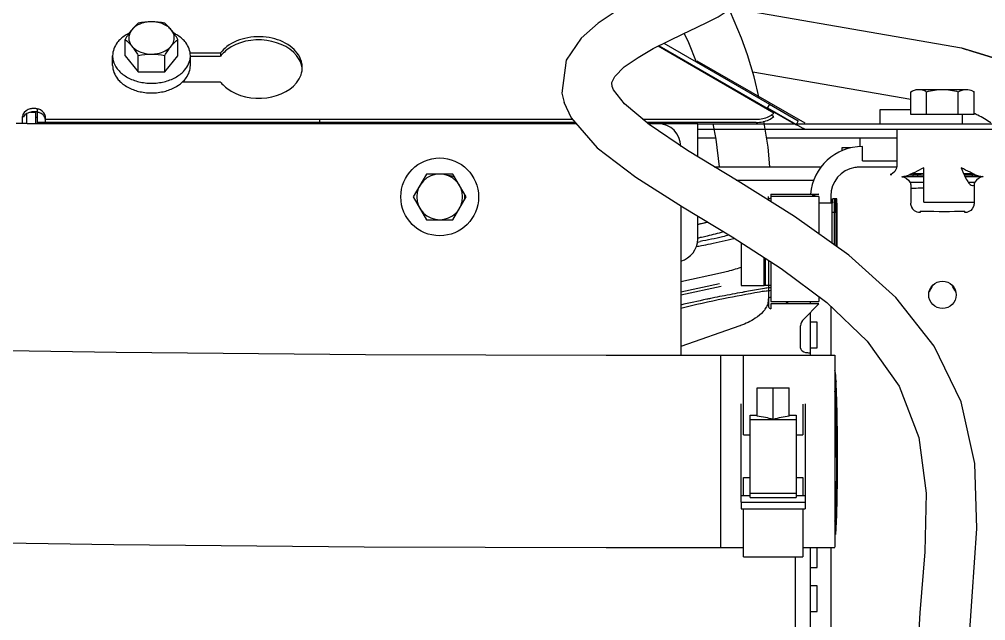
# Model space of a CAD drawing. Header units: millimetres. Extents: x 17886 to 18265, y -8727 to -7321.
# Drawn here: x 18010.728 to 18012.84, y -7647.592 to -7646.278 of the extents above; entities that cross this region are included whole.
import ezdxf

# ---------------------------------------------------------------- set-up
doc = ezdxf.new("R2010")
doc.units = ezdxf.units.MM
doc.linetypes.add('CENTER', pattern=[2, 1.25, -0.25, 0.25, -0.25])
doc.linetypes.add('HIDDEN', pattern=[9.525, 6.35, -3.175])
for name, color, linetype in [('1429459_RE01_DXF_HIDDEN_LINE', 7, 'Continuous'), ('1429459_RE01DXF_CONTINUOUS_LINE', 7, 'Continuous'), ('2654754_DXF_CONTINUOUS_LINE', 7, 'Continuous'), ('2706792_BM04DXF_CONTINUOUS_LINE', 7, 'Continuous'), ('3884027_DKREDXF_CONTINUOUS_LINE', 7, 'Continuous'), ('5P4115_DXF_CONTINUOUS_LINE', 7, 'Continuous'), ('DEFAULT_1', 7, 'CENTER')]:
    doc.layers.add(name, color=color, linetype=linetype)

msp = doc.modelspace()

# ---------------------------------------------------------------- linework, layer by layer
at = {"layer": '1429459_RE01_DXF_HIDDEN_LINE', "color": 8, "linetype": 'HIDDEN'}
msp.add_open_spline([(18012.81747, -7646.61818), (18012.81743, -7646.61826), (18012.81735, -7646.61842), (18012.81725, -7646.61862), (18012.81716, -7646.61878), (18012.81708, -7646.61896), (18012.81697, -7646.61919), (18012.81684, -7646.61946), (18012.81671, -7646.61974), (18012.81659, -7646.62002), (18012.81647, -7646.62029), (18012.81636, -7646.62058), (18012.81624, -7646.62086), (18012.81613, -7646.62115), (18012.81603, -7646.62144), (18012.81594, -7646.62167), (18012.81587, -7646.62187), (18012.8158, -7646.62209), (18012.81571, -7646.62235), (18012.81564, -7646.62257), (18012.81561, -7646.62268)], degree=3, knots=[0, 0, 0, 0, 0.0625, 0.125, 0.15625, 0.1875, 0.25, 0.3125, 0.375, 0.4375, 0.5, 0.5625, 0.625, 0.6875, 0.75, 0.8125, 0.84375, 0.875, 0.9375, 1, 1, 1, 1], dxfattribs=at)
at = {"layer": '1429459_RE01DXF_CONTINUOUS_LINE', "color": 7, "linetype": 'Continuous'}
for centre, radius, start, end in [((18012.8417, -7646.63019), 0.03255, 158.07662, 162.53226), ((18012.84244, -7646.63041), 0.03332, 162.53939, 166.42478)]:
    msp.add_arc(centre, radius, start, end, dxfattribs=at)
at = {"layer": '2654754_DXF_CONTINUOUS_LINE', "color": 3, "linetype": 'Continuous'}
for p, q in [((18012.60918, -7646.47568), (18012.60918, -7646.50618)), ((18012.6764, -7646.47568), (18012.60918, -7646.47568)), ((18012.78918, -7646.50618), (18012.78918, -7646.48618))]:
    msp.add_line(p, q, dxfattribs=at)
at = {"layer": '2706792_BM04DXF_CONTINUOUS_LINE', "color": 7, "linetype": 'Continuous'}
msp.add_line((18012.6764, -7646.45321), (18012.33107, -7646.39326), dxfattribs=at)
for centre, radius, start, end in [((18012.72145, -7646.69326), 0.22925, 63.69683, 65.82137), ((18012.71381, -7646.70802), 0.24586, 56.02241, 63.62608)]:
    msp.add_arc(centre, radius, start, end, dxfattribs=at)
at = {"layer": '3884027_DKREDXF_CONTINUOUS_LINE', "color": 6, "linetype": 'Continuous'}
for p, q in [((18010.95894, -7646.35767), (18010.95894, -7646.32194)), ((18011.07441, -7646.35767), (18011.07441, -7646.32194)), ((18012.18117, -7646.30906), (18012.19088, -7646.3286)), ((18012.12633, -7646.33579), (18012.36273, -7646.47227)), ((18012.13698, -7646.33039), (18012.36773, -7646.46361)), ((18012.19088, -7646.3286), (18012.20709, -7646.37087)), ((18010.93168, -7646.37888), (18010.93168, -7646.35767)), ((18010.95894, -7646.35767), (18010.98781, -7646.39302)), ((18010.98781, -7646.39302), (18010.98781, -7646.35729)), ((18011.04555, -7646.39302), (18011.04555, -7646.35729)), ((18011.04555, -7646.39302), (18011.07441, -7646.35767)), ((18011.10168, -7646.37888), (18011.10168, -7646.35767)), ((18010.98781, -7646.39302), (18011.04555, -7646.39302)), ((18012.02681, -7646.43246), (18012.02366, -7646.42488)), ((18011.91355, -7646.43965), (18011.91946, -7646.46262)), ((18012.6764, -7646.48618), (18012.6764, -7646.43654)), ((18012.68719, -7646.43118), (18012.79765, -7646.43118)), ((18012.71104, -7646.48618), (18012.71104, -7646.43654)), ((18012.78033, -7646.48618), (18012.78033, -7646.43654)), ((18012.81497, -7646.48618), (18012.81497, -7646.43654)), ((18010.74468, -7646.50609), (18011.94503, -7646.50609)), ((18010.76367, -7646.50609), (18010.76367, -7646.50453)), ((18012.10174, -7646.50609), (18012.12368, -7646.50609)), ((18012.21068, -7646.50618), (18012.12368, -7646.50618)), ((18012.36459, -7646.55729), (18012.35524, -7646.50078)), ((18012.21068, -7646.5781), (18012.21068, -7646.53018)), ((18012.64568, -7646.51818), (18012.64568, -7646.59859)), ((18012.36868, -7646.60018), (18012.36459, -7646.55729)), ((18012.52568, -7646.55909), (18012.52568, -7646.5655)), ((18011.61782, -7646.61619), (18011.58895, -7646.66619)), ((18011.64668, -7646.61619), (18011.61782, -7646.61619)), ((18012.2469, -7646.60018), (18012.48078, -7646.60018)), ((18012.68032, -7646.61508), (18012.68869, -7646.61491)), ((18012.80538, -7646.61496), (18012.81105, -7646.61509)), ((18012.70485, -7646.62268), (18012.65951, -7646.62268)), ((18012.83186, -7646.62268), (18012.79529, -7646.62268)), ((18012.67668, -7646.64244), (18012.67668, -7646.68019)), ((18012.81468, -7646.64244), (18012.81468, -7646.68019)), ((18011.58895, -7646.66619), (18011.61782, -7646.71619)), ((18012.50887, -7646.67814), (18012.5073, -7646.67814)), ((18012.51568, -7646.67814), (18012.51218, -7646.67814)), ((18012.51394, -7646.77435), (18012.51394, -7646.67832)), ((18012.81468, -7646.68019), (18012.81396, -7646.68575)), ((18012.17368, -7646.68545), (18012.17368, -7647.0127)), ((18012.81396, -7646.68575), (18012.81072, -7646.69251)), ((18011.61782, -7646.71619), (18011.64668, -7646.71619)), ((18012.21068, -7646.75818), (18012.21068, -7646.70801)), ((18012.54088, -7646.79357), (18012.42229, -7646.70896)), ((18012.30568, -7646.76639), (18012.30568, -7646.86018)), ((18012.35836, -7646.80032), (18012.35836, -7646.86018)), ((18012.64389, -7646.8864), (18012.54088, -7646.79357)), ((18012.39297, -7646.8226), (18012.49287, -7646.89723)), ((18012.17368, -7646.85092), (18012.26067, -7646.83203)), ((18012.17368, -7646.88019), (18012.26173, -7646.86107)), ((18012.30568, -7646.86018), (18012.35568, -7646.86018)), ((18012.72777, -7646.99236), (18012.64389, -7646.8864)), ((18012.40741, -7646.90018), (18012.4075, -7646.89518)), ((18012.30294, -7646.94776), (18012.17368, -7646.99302)), ((18012.45668, -7646.94018), (18012.45668, -7646.99618)), ((18012.26068, -7647.0127), (18012.01068, -7647.0127)), ((18012.26068, -7647.01208), (18012.51068, -7647.01208)), ((18012.34068, -7647.14547), (18012.34068, -7647.08318)), ((18012.34068, -7647.08318), (18012.41068, -7647.08318)), ((18012.37568, -7647.15276), (18012.37568, -7647.08318)), ((18012.41068, -7647.14547), (18012.41068, -7647.08318)), ((18012.51304, -7647.0687), (18012.51068, -7647.08096)), ((18012.32568, -7647.32318), (18012.32568, -7647.14318)), ((18012.42568, -7647.14318), (18012.42568, -7647.32318)), ((18012.32568, -7647.15276), (18012.42568, -7647.15276)), ((18012.32568, -7647.31359), (18012.42568, -7647.31359)), ((18012.30568, -7647.33331), (18012.30568, -7647.34818)), ((18012.44568, -7647.33331), (18012.44568, -7647.34818)), ((18012.30568, -7647.34818), (18012.44568, -7647.34818)), ((18012.51137, -7647.37214), (18012.51484, -7647.35411)), ((18012.5139, -7647.37738), (18012.51213, -7647.36818)), ((18012.01068, -7647.43265), (18012.31068, -7647.43265)), ((18012.44068, -7647.43265), (18012.51068, -7647.43265)), ((18012.45668, -7647.43208), (18012.45668, -7647.47618)), ((18012.31068, -7647.45318), (18012.44068, -7647.45318)), ((18012.45668, -7647.51618), (18012.45668, -7647.57218))]:
    msp.add_line(p, q, dxfattribs=at)
at = {"layer": '3884027_DKREDXF_CONTINUOUS_LINE', "color": 7, "linetype": 'Continuous'}
for p, q in [((18012.37704, -7646.48356), (18012.12414, -7646.33689)), ((18011.10168, -7646.35154), (18011.16768, -7646.35154)), ((18011.10168, -7646.35861), (18011.16768, -7646.35861)), ((18011.16768, -7646.35154), (18011.16768, -7646.35861)), ((18012.20913, -7646.36857), (18012.44468, -7646.50457)), ((18011.16768, -7646.41518), (18011.08433, -7646.41518)), ((18012.36773, -7646.46361), (18012.36273, -7646.47227)), ((18012.36773, -7646.46361), (18012.43059, -7646.4999)), ((18010.73468, -7646.50478), (18010.73468, -7646.49064)), ((18010.74367, -7646.48448), (18010.74367, -7646.50609)), ((18010.75222, -7646.48111), (18010.76367, -7646.48111)), ((18010.76367, -7646.50453), (18010.76367, -7646.48111)), ((18010.76668, -7646.47391), (18010.76668, -7646.50609)), ((18010.78468, -7646.4965), (18010.78468, -7646.49064)), ((18012.36273, -7646.47227), (18012.42559, -7646.50856)), ((18012.36323, -7646.4714), (18012.43868, -7646.51496)), ((18012.37704, -7646.49063), (18012.37125, -7646.48728)), ((18012.81497, -7646.48618), (18012.6764, -7646.48618)), ((18010.74468, -7646.50609), (18010.72068, -7646.50609)), ((18010.76668, -7646.50266), (18011.38468, -7646.50266)), ((18010.78468, -7646.4965), (18011.9367, -7646.4965)), ((18010.78468, -7646.50357), (18010.78468, -7646.49771)), ((18011.94284, -7646.50357), (18010.78468, -7646.50357)), ((18011.38468, -7646.50618), (18011.38468, -7646.4965)), ((18012.09032, -7646.4965), (18012.33838, -7646.4965)), ((18012.33838, -7646.50357), (18012.09873, -7646.50357)), ((18012.21068, -7646.53018), (18012.21068, -7646.50618)), ((18012.21068, -7646.50618), (18013.05368, -7646.50618)), ((18012.43059, -7646.4999), (18012.42559, -7646.50856)), ((18012.21068, -7646.51818), (18013.05368, -7646.51818)), ((18012.24978, -7646.53818), (18012.21068, -7646.53818)), ((18012.64568, -7646.53818), (18012.36143, -7646.53818)), ((18012.56568, -7646.55635), (18012.56568, -7646.53818)), ((18012.54526, -7646.55909), (18012.52568, -7646.55909)), ((18012.57068, -7646.58718), (18012.57068, -7646.55618)), ((18012.57068, -7646.58718), (18012.64568, -7646.58718)), ((18011.67555, -7646.61619), (18011.64668, -7646.61619)), ((18011.70442, -7646.66619), (18011.67555, -7646.61619)), ((18012.64568, -7646.60118), (18012.56465, -7646.60118)), ((18012.6739, -7646.61818), (18012.70485, -7646.61818)), ((18012.70485, -7646.67746), (18012.70485, -7646.60241)), ((18012.79309, -7646.61818), (18012.81747, -7646.61818)), ((18012.67488, -7646.6342), (18012.70485, -7646.6342)), ((18012.80217, -7646.6342), (18012.81649, -7646.6342)), ((18012.37068, -7646.66018), (18012.37068, -7646.67672)), ((18012.37068, -7646.66018), (18012.47568, -7646.66018)), ((18012.47568, -7646.66018), (18012.46083, -7646.66368)), ((18011.67555, -7646.71619), (18011.70442, -7646.66619)), ((18011.70168, -7646.67092), (18011.70168, -7646.66145)), ((18012.36568, -7646.6736), (18012.36568, -7646.66518)), ((18012.47568, -7646.66518), (18012.37068, -7646.66518)), ((18012.47568, -7646.66518), (18012.47568, -7646.74705)), ((18012.50498, -7646.68018), (18012.47568, -7646.68018)), ((18012.50168, -7646.66414), (18012.50168, -7646.68018)), ((18012.50498, -7646.76796), (18012.50498, -7646.68018)), ((18012.50511, -7646.67018), (18012.5073, -7646.66997)), ((18012.50568, -7646.67959), (18012.50568, -7646.67012)), ((18012.5073, -7646.66976), (18012.50772, -7646.67018)), ((18012.50792, -7646.67018), (18012.50772, -7646.67018)), ((18012.5084, -7646.67018), (18012.50792, -7646.67018)), ((18012.51473, -7646.67018), (18012.5084, -7646.67018)), ((18012.50887, -7646.67018), (18012.50887, -7646.77073)), ((18012.51218, -7646.70018), (18012.51218, -7646.67018)), ((18012.51498, -7646.68018), (18012.51488, -7646.67733)), ((18012.51498, -7646.68018), (18012.51498, -7646.77509)), ((18012.78652, -7646.67746), (18012.81468, -7646.67746)), ((18012.51218, -7646.70018), (18012.50498, -7646.70018)), ((18012.51061, -7646.77197), (18012.51061, -7646.70018)), ((18012.69668, -7646.69745), (18012.69668, -7646.70065)), ((18012.79468, -7646.70065), (18012.79468, -7646.69745)), ((18011.64668, -7646.71619), (18011.67555, -7646.71619)), ((18012.28967, -7646.7569), (18012.2906, -7646.75666)), ((18012.35568, -7646.86018), (18012.35568, -7646.79859)), ((18012.36568, -7646.80503), (18012.36568, -7646.90632)), ((18012.37068, -7646.80825), (18012.37068, -7646.89518)), ((18012.17368, -7646.87367), (18012.25852, -7646.85525)), ((18012.32205, -7646.87242), (18012.31802, -7646.87314)), ((18012.37068, -7646.86018), (18012.35568, -7646.86018)), ((18012.35928, -7646.86607), (18012.35666, -7646.8665)), ((18012.35773, -7646.87224), (18012.36033, -7646.8718)), ((18012.36167, -7646.86567), (18012.35928, -7646.86607)), ((18012.36033, -7646.8718), (18012.36263, -7646.8714)), ((18012.36461, -7646.86519), (18012.36167, -7646.86567)), ((18012.36263, -7646.8714), (18012.36647, -7646.87075)), ((18012.36647, -7646.86489), (18012.36461, -7646.86519)), ((18012.36802, -7646.86464), (18012.36647, -7646.86489)), ((18012.36647, -7646.87075), (18012.36823, -7646.87045)), ((18012.36823, -7646.87045), (18012.37067, -7646.87004)), ((18012.24247, -7646.88752), (18012.23864, -7646.8883)), ((18012.31802, -7646.87314), (18012.31471, -7646.87372)), ((18012.47568, -7646.88439), (18012.47568, -7646.89518)), ((18012.37068, -7646.89518), (18012.47568, -7646.89518)), ((18012.37068, -7646.90018), (18012.37068, -7646.91065)), ((18012.47568, -7646.90018), (18012.37068, -7646.90018)), ((18012.40568, -7646.90018), (18012.40568, -7646.89518)), ((18012.44238, -7646.93348), (18012.47568, -7646.90018)), ((18012.45668, -7646.89518), (18012.45668, -7646.90018)), ((18012.50168, -7646.90567), (18012.50168, -7647.01208)), ((18012.45668, -7646.91918), (18012.45668, -7646.94018)), ((18012.43568, -7646.99701), (18012.43568, -7646.94791)), ((18012.47168, -7646.94018), (18012.45668, -7646.94018)), ((18012.47168, -7646.99618), (18012.47168, -7646.94018)), ((18012.45668, -7646.99618), (18012.45668, -7647.01208)), ((18012.45668, -7646.99618), (18012.47168, -7646.99618)), ((18012.26068, -7647.01208), (18012.26068, -7647.43208)), ((18012.31068, -7647.18654), (18012.31068, -7647.01318)), ((18012.51068, -7647.01208), (18012.51068, -7647.43208)), ((18012.30568, -7647.33331), (18012.30568, -7647.11818)), ((18012.44068, -7647.11911), (18012.44068, -7647.18654)), ((18012.44568, -7647.11818), (18012.44568, -7647.33331)), ((18012.32568, -7647.14318), (18012.34068, -7647.14318)), ((18012.41068, -7647.14318), (18012.42568, -7647.14318)), ((18012.31068, -7647.18654), (18012.32568, -7647.18654)), ((18012.42568, -7647.18654), (18012.44068, -7647.18654)), ((18012.51481, -7647.23121), (18012.51481, -7647.2281)), ((18012.51481, -7647.23319), (18012.51481, -7647.23121)), ((18012.51426, -7647.23608), (18012.51481, -7647.23318)), ((18012.51481, -7647.23576), (18012.51481, -7647.23319)), ((18012.31068, -7647.31902), (18012.31068, -7647.27981)), ((18012.31068, -7647.27981), (18012.32568, -7647.27981)), ((18012.42568, -7647.27981), (18012.44068, -7647.27981)), ((18012.44068, -7647.27981), (18012.44068, -7647.31902)), ((18012.30568, -7647.31902), (18012.32568, -7647.31902)), ((18012.30568, -7647.33331), (18012.44568, -7647.33331)), ((18012.32568, -7647.32318), (18012.42568, -7647.32318)), ((18012.42568, -7647.31902), (18012.44568, -7647.31902)), ((18012.31068, -7647.45318), (18012.31068, -7647.34724)), ((18012.44068, -7647.34818), (18012.44068, -7647.45318)), ((18012.51434, -7647.36669), (18012.51439, -7647.36814)), ((18012.47168, -7647.47618), (18012.47168, -7647.43208)), ((18012.50168, -7647.43208), (18012.50168, -7647.87566)), ((18012.42368, -7647.45318), (18012.42368, -7647.78018)), ((18012.45668, -7647.47618), (18012.45668, -7647.51618)), ((18012.45668, -7647.47618), (18012.47168, -7647.47618)), ((18012.47168, -7647.51618), (18012.45668, -7647.51618)), ((18012.47168, -7647.57218), (18012.47168, -7647.51618)), ((18012.45668, -7647.57218), (18012.45668, -7647.61218)), ((18012.45668, -7647.57218), (18012.47168, -7647.57218))]:
    msp.add_line(p, q, dxfattribs=at)
at = {"layer": '3884027_DKREDXF_CONTINUOUS_LINE', "color": 6, "linetype": 'Continuous'}
for points in [[(18012.20066, -7646.17591), (18012.18471, -7646.18448), (18012.16226, -7646.19546), (18012.13441, -7646.20856), (18012.10234, -7646.22378), (18012.06727, -7646.24135), (18012.03053, -7646.26177), (18011.99292, -7646.28655), (18011.95564, -7646.31896)], [(18012.0239, -7646.42562), (18012.02288, -7646.41604), (18012.02966, -7646.4028), (18012.05025, -7646.38232), (18012.08018, -7646.36132), (18012.11361, -7646.34222), (18012.14724, -7646.3252), (18012.17921, -7646.30998), (18012.2083, -7646.2963), (18012.23371, -7646.28392), (18012.25514, -7646.27245), (18012.27314, -7646.26106), (18012.28911, -7646.2476), (18012.30399, -7646.2263), (18012.30946, -7646.19233)], [(18012.31983, -7646.35582), (18012.30675, -7646.31908), (18012.2824, -7646.26269), (18012.27894, -7646.25617)], [(18011.95564, -7646.31896), (18011.92278, -7646.36704), (18011.91355, -7646.43965)], [(18012.34529, -7646.45066), (18012.33432, -7646.40405), (18012.31979, -7646.35568)], [(18012.42229, -7646.70896), (18012.29911, -7646.63201), (18012.18856, -7646.56461), (18012.10422, -7646.50818), (18012.05061, -7646.46312), (18012.02681, -7646.43246)], [(18011.91829, -7646.45915), (18011.93411, -7646.4935), (18011.99119, -7646.55933), (18012.07534, -7646.6232), (18012.17751, -7646.68788), (18012.28603, -7646.75374), (18012.39297, -7646.8226)], [(18012.24371, -7646.50618), (18012.25007, -7646.53969), (18012.25779, -7646.60018)], [(18012.63142, -7646.61748), (18012.63141, -7646.61748), (18012.63247, -7646.61732), (18012.63483, -7646.61706)], [(18012.64568, -7646.59859), (18012.64508, -7646.60346), (18012.64134, -7646.61097), (18012.63626, -7646.61545), (18012.63237, -7646.61722), (18012.63142, -7646.61748)], [(18012.68869, -7646.61491), (18012.69908, -7646.61473), (18012.70485, -7646.61466)], [(18012.79154, -7646.61472), (18012.79429, -7646.61476), (18012.80538, -7646.61496)], [(18012.68065, -7646.69252), (18012.67735, -7646.6855), (18012.67668, -7646.68019)], [(18012.49287, -7646.89723), (18012.58104, -7646.98165), (18012.65074, -7647.07959), (18012.69414, -7647.19217)], [(18012.01068, -7647.0127), (18011.48412, -7647.01112), (18010.93936, -7647.00618), (18010.41449, -7646.99822)], [(18012.7995, -7647.69799), (18012.81054, -7647.53963), (18012.82052, -7647.39075), (18012.81614, -7647.24875), (18012.7866, -7647.11393), (18012.72777, -7646.99236)], [(18012.69414, -7647.19217), (18012.70987, -7647.31399), (18012.70697, -7647.44199)], [(18010.40688, -7647.41811), (18010.93428, -7647.4261), (18011.48158, -7647.43107), (18012.01068, -7647.43265)], [(18012.70697, -7647.44199), (18012.69638, -7647.57552), (18012.68793, -7647.71775), (18012.68892, -7647.85011)]]:
    msp.add_lwpolyline(points, dxfattribs=at)
at = {"layer": '3884027_DKREDXF_CONTINUOUS_LINE', "color": 7, "linetype": 'Continuous'}
for centre, radius in [((18011.64668, -7646.66619), 0.085), ((18012.74568, -7646.88018), 0.03)]:
    msp.add_circle(centre, radius, dxfattribs=at)
at = {"layer": '3884027_DKREDXF_CONTINUOUS_LINE', "color": 6, "linetype": 'Continuous'}
for centre, radius, start, end in [((18011.00613, -7646.38586), 0.08634, 116.60869, 122.99628), ((18011.02723, -7646.38586), 0.08634, 57.00372, 63.39125), ((18011.2204, -7646.39875), 0.06626, 138.55397, 142.71437), ((18011.29838, -7646.38338), 0.04797, 0.02313, 10.16747), ((18011.29868, -7646.38336), 0.04767, 355.73711, 359.99927), ((18011.29842, -7646.38334), 0.04792, 351.54619, 355.73576), ((18011.01214, -7646.31686), 0.10032, 245.28208, 252.83752), ((18011.01525, -7646.30691), 0.11075, 252.8187, 259.89205), ((18011.0165, -7646.30009), 0.11768, 259.87411, 266.66686), ((18011.01668, -7646.29767), 0.12011, 266.6496, 273.3504), ((18011.01686, -7646.30009), 0.11768, 273.33314, 280.12589), ((18011.01811, -7646.30691), 0.11075, 280.10795, 287.1813), ((18011.02122, -7646.31686), 0.10032, 287.16248, 294.71792), ((18011.2204, -7646.37504), 0.06626, 217.28563, 221.44603), ((18012.12368, -7646.55609), 0.05, 0, 90), ((18011.64668, -7646.66619), 0.05, 90, 270), ((18012.39163, -7637.62009), 9.00981, 269.384135, 270.461619), ((18012.7212, -7648.04719), 1.40003, 91.34793, 91.82254), ((18012.73407, -7648.59221), 1.94521, 90.8614, 91.34916), ((18011.98384, -7645.67048), 1.07986, 282.13751, 283.32512), ((18011.98765, -7645.69241), 1.05746, 282.20662, 283.46302), ((18012.16068, -7646.75818), 0.05, 285.19032, 0), ((18011.96887, -7645.63219), 1.1495, 282.15446, 282.57565), ((18012.33103, -7646.88888), 0.03466, 350.68346, 353.22597), ((18012.332, -7646.88899), 0.03368, 353.20943, 359.98288), ((18012.31739, -7646.88327), 0.0495, 325.2124, 331.41844), ((18012.32988, -7646.88868), 0.03583, 345.79643, 350.66859), ((18012.23912, -7646.76548), 0.19314, 289.2954, 289.71769)]:
    msp.add_arc(centre, radius, start, end, dxfattribs=at)
at = {"layer": '3884027_DKREDXF_CONTINUOUS_LINE', "color": 7, "linetype": 'Continuous'}
for centre, radius, start, end in [((18011.03037, -7646.35569), 0.08044, 303.06021, 304.07752), ((18011.01515, -7646.32847), 0.11038, 252.80985, 259.2688), ((18011.01648, -7646.32156), 0.11742, 259.26352, 266.67201), ((18011.01668, -7646.31888), 0.12011, 266.6496, 273.3504), ((18011.01688, -7646.32156), 0.11742, 273.32799, 280.73648), ((18011.01821, -7646.32848), 0.11037, 280.73108, 287.19837), ((18010.75968, -7646.50819), 0.03523, 82.92146, 97.07854), ((18010.75968, -7646.51526), 0.03523, 82.92146, 97.07854), ((18010.75984, -7646.50685), 0.03388, 78.1812, 82.90286), ((18010.75984, -7646.51392), 0.03388, 78.1812, 82.90286), ((18012.34398, -7646.44351), 0.05199, 295.26172, 302.09821), ((18010.76376, -7647.01373), 0.52068, 89.78855, 90.01001), ((18010.76367, -7647.01309), 0.52005, 89.77772, 89.99944), ((18012.33843, -7646.42701), 0.06949, 269.95998, 282.01976), ((18012.33843, -7646.43408), 0.06949, 269.95998, 282.01976), ((18012.45068, -7646.49418), 0.024, 240, 270), ((18012.57068, -7646.67018), 0.114, 90, 174.96611), ((18011.64668, -7646.66619), 0.05, 270, 90), ((18012.56463, -7646.66412), 0.06294, 99.47402, 180.01528), ((18012.56465, -7646.66425), 0.06307, 94.7365, 99.47415), ((18012.56465, -7646.66421), 0.06303, 90.00318, 94.74002), ((18011.66068, -7646.66418), 0.045, 63.89414, 83.49221), ((18012.74568, -7644.49856), 2.17928, 268.92638, 271.07362), ((18012.69672, -7646.68077), 0.01991, 215.7363, 233.11441), ((18012.73927, -7643.96746), 2.73032, 269.10629, 269.2698), ((18012.74569, -7643.51956), 3.17826, 269.25698, 270.88327), ((18011.976, -7645.48078), 1.30522, 280.31842, 280.59072), ((18011.97818, -7645.48377), 1.31117, 280.09241, 280.58659), ((18012.92269, -7650.27799), 3.45813, 99.42068, 100.00235), ((18012.92129, -7650.15183), 3.32766, 99.75045, 99.96484), ((18012.33992, -7646.69211), 0.1748, 279.25165, 280.15272), ((18012.79152, -7649.56041), 2.72871, 101.86892, 103.08948), ((18012.79682, -7649.48902), 2.65327, 101.50928, 103.58405), ((18012.74641, -7649.34998), 2.5135, 101.65484, 101.84901), ((18012.77496, -7649.4896), 2.65601, 101.0919, 101.56534), ((18012.8383, -7649.81611), 2.98861, 100.21567, 101.07939), ((18012.86925, -7649.86527), 3.03641, 99.93347, 101.43199), ((18012.4344, -7646.91342), 0.03397, 154.11637, 157.0312), ((18012.43674, -7646.91459), 0.03659, 147.93595, 154.07248), ((18012.45568, -7646.96765), 0.03936, 262.47854, 270.00805), ((18011.54123, -7647.16241), 0.97261, 2.37385, 2.74158), ((18008.64046, -7647.2318), 3.87435, 0.35213, 0.49844), ((18008.43434, -7647.23304), 4.08048, 0.06939, 0.35169), ((18007.19453, -7647.23286), 5.32183, 0.19278, 0.32276), ((18007.11246, -7647.23315), 5.4039, 0.06425, 0.19298), ((18007.10406, -7647.23318), 5.4123, 359.80709, 0.06445), ((18008.47506, -7647.23351), 4.03976, 359.64798, 359.79012), ((18008.3991, -7647.23321), 4.11571, 359.78992, 359.96458), ((18010.86819, -7647.42592), 1.64721, 2.06041, 2.35062), ((18010.32067, -7647.29107), 2.19508, 357.94748, 358.41784), ((18011.04157, -7647.31713), 1.47371, 357.34285, 357.95606)]:
    msp.add_arc(centre, radius, start, end, dxfattribs=at)
for centre, start_param, end_param in [((18012.50975, -7647.23318), 0.2072194, 2.9561242), ((18012.50919, -7647.23608), 1.5707963, 2.5267179)]:
    msp.add_ellipse(centre, major_axis=(0, -0.145), ratio=0.0349208, start_param=start_param, end_param=end_param, dxfattribs=at)
at = {"layer": '3884027_DKREDXF_CONTINUOUS_LINE', "color": 6, "linetype": 'Continuous'}
for centre, start_param, end_param in [((18012.30568, -7647.23318), -2.0364984, -1.797252), ((18012.44568, -7647.23318), 4.9388447, 5.178091)]:
    msp.add_ellipse(centre, major_axis=(-0.15588, 0), ratio=0.5773503, start_param=start_param, end_param=end_param, dxfattribs=at)
for points in [[(18010.97338, -7646.3011), (18010.96803, -7646.30764), (18010.96336, -7646.31473), (18010.95894, -7646.32194)], [(18010.97338, -7646.3011), (18010.96705, -7646.30885), (18010.96512, -7646.32198), (18010.96969, -7646.33087)], [(18010.98781, -7646.28658), (18010.98253, -7646.2909), (18010.97769, -7646.29581), (18010.97338, -7646.3011)], [(18011.01668, -7646.28342), (18011.007, -7646.28342), (18010.9973, -7646.28464), (18010.98781, -7646.28658)], [(18011.04555, -7646.28658), (18011.03606, -7646.28464), (18011.02636, -7646.28342), (18011.01668, -7646.28342)], [(18011.05998, -7646.3011), (18011.05566, -7646.29581), (18011.05083, -7646.2909), (18011.04555, -7646.28658)], [(18011.07441, -7646.32194), (18011.07, -7646.31473), (18011.06532, -7646.30764), (18011.05998, -7646.3011)], [(18011.06592, -7646.31264), (18011.06487, -7646.30844), (18011.06272, -7646.30445), (18011.05998, -7646.3011)], [(18010.9496, -7646.32075), (18010.94681, -7646.32329), (18010.94422, -7646.32607), (18010.94192, -7646.32906)], [(18010.95911, -7646.31345), (18010.95576, -7646.31563), (18010.95256, -7646.31806), (18010.9496, -7646.32075)], [(18010.95894, -7646.32194), (18010.96423, -7646.32625), (18010.96906, -7646.33117), (18010.97338, -7646.33646)], [(18011.05998, -7646.33646), (18011.06516, -7646.33012), (18011.0679, -7646.32058), (18011.06592, -7646.31264)], [(18011.05998, -7646.33646), (18011.0643, -7646.33117), (18011.06913, -7646.32625), (18011.07441, -7646.32194)], [(18011.08376, -7646.32075), (18011.0808, -7646.31806), (18011.0776, -7646.31563), (18011.07425, -7646.31345)], [(18011.09143, -7646.32906), (18011.08914, -7646.32607), (18011.08655, -7646.32329), (18011.08376, -7646.32075)], [(18010.94192, -7646.32906), (18010.93577, -7646.33711), (18010.93168, -7646.34754), (18010.93168, -7646.35767)], [(18010.97338, -7646.33646), (18010.97872, -7646.343), (18010.9834, -7646.35009), (18010.98781, -7646.35729)], [(18011.04555, -7646.35729), (18011.04996, -7646.35009), (18011.05464, -7646.343), (18011.05998, -7646.33646)], [(18011.10168, -7646.35767), (18011.10168, -7646.34754), (18011.09759, -7646.33711), (18011.09143, -7646.32906)], [(18011.18156, -7646.33778), (18011.17639, -7646.34174), (18011.17162, -7646.34636), (18011.16768, -7646.35154)], [(18010.93168, -7646.35767), (18010.93168, -7646.36124), (18010.93214, -7646.36483), (18010.93302, -7646.36829)], [(18010.98781, -7646.35729), (18010.9973, -7646.35536), (18011.007, -7646.35413), (18011.01668, -7646.35413)], [(18011.01668, -7646.35413), (18011.02636, -7646.35413), (18011.03606, -7646.35536), (18011.04555, -7646.35729)], [(18011.10034, -7646.36829), (18011.10122, -7646.36483), (18011.10168, -7646.36124), (18011.10168, -7646.35767)], [(18011.18156, -7646.34486), (18011.17765, -7646.34785), (18011.17399, -7646.3512), (18011.17073, -7646.35489)], [(18010.93302, -7646.36829), (18010.93466, -7646.37477), (18010.93786, -7646.38096), (18010.94192, -7646.38628)], [(18010.94192, -7646.38628), (18010.94663, -7646.39242), (18010.95262, -7646.39767), (18010.95911, -7646.40189)], [(18011.34559, -7646.38198), (18011.34457, -7646.37627), (18011.34247, -7646.37068), (18011.33963, -7646.36562)], [(18010.95911, -7646.40189), (18010.96264, -7646.40419), (18010.96636, -7646.40622), (18010.97019, -7646.40799)], [(18011.06317, -7646.40799), (18011.067, -7646.40622), (18011.07072, -7646.40419), (18011.07425, -7646.40189)], [(18011.33963, -7646.40817), (18011.34271, -7646.4027), (18011.3449, -7646.39659), (18011.34583, -7646.39038)], [(18011.17073, -7646.4189), (18011.17399, -7646.42259), (18011.17765, -7646.42594), (18011.18156, -7646.42894)], [(18012.6764, -7646.43654), (18012.68164, -7646.43351), (18012.68768, -7646.43118), (18012.69372, -7646.43118)], [(18012.69372, -7646.43118), (18012.69719, -7646.43118), (18012.70069, -7646.43192), (18012.70394, -7646.43313)], [(18012.70394, -7646.43313), (18012.7064, -7646.43405), (18012.70877, -7646.43522), (18012.71104, -7646.43654)], [(18012.71104, -7646.43654), (18012.72227, -7646.43329), (18012.734, -7646.43118), (18012.74568, -7646.43118)], [(18012.74568, -7646.43118), (18012.75737, -7646.43118), (18012.7691, -7646.43329), (18012.78033, -7646.43654)], [(18012.78033, -7646.43654), (18012.78556, -7646.43351), (18012.7916, -7646.43118), (18012.79765, -7646.43118)], [(18012.79765, -7646.43118), (18012.80235, -7646.43118), (18012.8071, -7646.43258), (18012.81134, -7646.43462)], [(18012.36461, -7646.89748), (18012.36378, -7646.90077), (18012.36248, -7646.90396), (18012.36086, -7646.90695)], [(18012.33655, -7646.93158), (18012.32657, -7646.93817), (18012.31554, -7646.94325), (18012.30428, -7646.94729)]]:
    msp.add_open_spline(points, degree=3, dxfattribs=at)
for points, knots in [([(18011.01668, -7646.28342), (18011.01235, -7646.28342), (18010.99664, -7646.28481), (18010.98066, -7646.29218), (18010.97338, -7646.3011)], [0, 0, 0, 0, 0.273408, 1, 1, 1, 1]), ([(18011.05998, -7646.3011), (18011.0577, -7646.29831), (18011.04576, -7646.28757), (18011.02896, -7646.28342), (18011.01668, -7646.28342)], [0, 0, 0, 0, 0.2267913, 1, 1, 1, 1]), ([(18011.34559, -7646.37491), (18011.34321, -7646.36163), (18011.32468, -7646.33486), (18011.27947, -7646.31586), (18011.22794, -7646.31474), (18011.19466, -7646.32775), (18011.18156, -7646.33778)], [0, 0, 0, 0, 0.210809, 0.4651841, 0.7420884, 1, 1, 1, 1]), ([(18011.33963, -7646.36562), (18011.32623, -7646.34178), (18011.26639, -7646.31383), (18011.20524, -7646.32671), (18011.18156, -7646.34486)], [0, 0, 0, 0, 0.4782335, 1, 1, 1, 1]), ([(18010.96969, -7646.33087), (18010.9702, -7646.33185), (18010.97133, -7646.33378), (18010.97266, -7646.33558), (18010.97338, -7646.33646)], [0, 0, 0, 0, 0.4931344, 1, 1, 1, 1]), ([(18010.97338, -7646.33646), (18010.97566, -7646.33925), (18010.9876, -7646.34999), (18011.0044, -7646.35413), (18011.01668, -7646.35413)], [0, 0, 0, 0, 0.2267913, 1, 1, 1, 1]), ([(18011.01668, -7646.35413), (18011.02101, -7646.35413), (18011.03672, -7646.35275), (18011.0527, -7646.34537), (18011.05998, -7646.33646)], [0, 0, 0, 0, 0.273408, 1, 1, 1, 1]), ([(18011.07425, -7646.40189), (18011.07754, -7646.39975), (18011.08898, -7646.39113), (18011.09778, -7646.3784), (18011.10034, -7646.36829)], [0, 0, 0, 0, 0.2733414, 1, 1, 1, 1]), ([(18011.18156, -7646.42894), (18011.20524, -7646.44708), (18011.26639, -7646.45996), (18011.32623, -7646.43201), (18011.33963, -7646.40817)], [0, 0, 0, 0, 0.5217665, 1, 1, 1, 1]), ([(18012.81134, -7646.43462), (18012.81195, -7646.43491), (18012.81317, -7646.43553), (18012.81437, -7646.43619), (18012.81497, -7646.43654)], [0, 0, 0, 0, 0.4964687, 1, 1, 1, 1]), ([(18012.21915, -7646.75411), (18012.22342, -7646.75316), (18012.23944, -7646.74948), (18012.25538, -7646.74541), (18012.26699, -7646.74212)], [0, 0, 0, 0, 0.2661263, 1, 1, 1, 1]), ([(18012.26067, -7646.83203), (18012.26475, -7646.83115), (18012.27992, -7646.82767), (18012.29493, -7646.8235), (18012.30572, -7646.81988)], [0, 0, 0, 0, 0.2684671, 1, 1, 1, 1]), ([(18012.35804, -7646.91151), (18012.35678, -7646.91333), (18012.35067, -7646.92106), (18012.34291, -7646.92737), (18012.33655, -7646.93158)], [0, 0, 0, 0, 0.2253728, 1, 1, 1, 1])]:
    msp.add_open_spline(points, degree=3, knots=knots, dxfattribs=at)
at = {"layer": '3884027_DKREDXF_CONTINUOUS_LINE', "color": 7, "linetype": 'Continuous'}
for points in [[(18010.93168, -7646.37888), (18010.93168, -7646.38921), (18010.93594, -7646.39985), (18010.94231, -7646.40798)], [(18011.09274, -7646.40571), (18011.09818, -7646.39801), (18011.10168, -7646.38831), (18011.10168, -7646.37888)], [(18011.08376, -7646.4158), (18011.08709, -7646.41277), (18011.09015, -7646.40939), (18011.09274, -7646.40571)], [(18010.94231, -7646.40798), (18010.9445, -7646.41079), (18010.94696, -7646.4134), (18010.9496, -7646.4158)], [(18010.9496, -7646.4158), (18010.95256, -7646.41849), (18010.95576, -7646.42092), (18010.95911, -7646.4231)], [(18010.95911, -7646.4231), (18010.96632, -7646.42779), (18010.97432, -7646.43137), (18010.98253, -7646.43392)], [(18011.05084, -7646.43392), (18011.05905, -7646.43137), (18011.06704, -7646.42779), (18011.07425, -7646.4231)], [(18011.07544, -7646.42231), (18011.07836, -7646.42034), (18011.08115, -7646.41817), (18011.08376, -7646.4158)], [(18010.75534, -7646.4803), (18010.74798, -7646.48122), (18010.73959, -7646.48506), (18010.73619, -7646.49166)], [(18010.77884, -7646.48635), (18010.77686, -7646.48469), (18010.77457, -7646.48338), (18010.77218, -7646.4824)], [(18010.78468, -7646.49771), (18010.78468, -7646.49504), (18010.78374, -7646.4923), (18010.78224, -7646.49009)], [(18012.3529, -7646.49497), (18012.35746, -7646.494), (18012.36196, -7646.49253), (18012.36617, -7646.49054)], [(18012.36617, -7646.49761), (18012.37006, -7646.49577), (18012.37378, -7646.49345), (18012.37704, -7646.49063)], [(18012.3529, -7646.50205), (18012.35746, -7646.50107), (18012.36196, -7646.4996), (18012.36617, -7646.49761)], [(18012.70485, -7646.60241), (18012.6983, -7646.60583), (18012.69175, -7646.60926), (18012.68518, -7646.61262)], [(18012.80597, -7646.61251), (18012.79947, -7646.60918), (18012.793, -7646.60579), (18012.78652, -7646.60241)], [(18012.81628, -7646.61764), (18012.81281, -7646.616), (18012.80939, -7646.61426), (18012.80597, -7646.61251)], [(18012.82287, -7646.62044), (18012.82062, -7646.61964), (18012.81844, -7646.61866), (18012.81628, -7646.61764)], [(18012.65668, -7646.62245), (18012.66377, -7646.62245), (18012.67163, -7646.62738), (18012.67468, -7646.63378)], [(18012.67468, -7646.63378), (18012.67595, -7646.63645), (18012.67668, -7646.63948), (18012.67668, -7646.64244)], [(18012.81669, -7646.63378), (18012.81542, -7646.63645), (18012.81468, -7646.63948), (18012.81468, -7646.64244)], [(18012.83468, -7646.62245), (18012.8276, -7646.62245), (18012.81974, -7646.62738), (18012.81669, -7646.63378)], [(18012.68056, -7646.69239), (18012.67806, -7646.68893), (18012.67668, -7646.68446), (18012.67668, -7646.68019)], [(18012.81468, -7646.68019), (18012.81468, -7646.68446), (18012.81331, -7646.68893), (18012.81081, -7646.69239)], [(18012.69668, -7646.70065), (18012.6925, -7646.70065), (18012.68812, -7646.6992), (18012.68477, -7646.69669)], [(18012.81081, -7646.69239), (18012.80728, -7646.69729), (18012.80073, -7646.70065), (18012.79468, -7646.70065)], [(18012.72484, -7646.85864), (18012.72207, -7646.86386), (18012.7192, -7646.86903), (18012.7163, -7646.87419)], [(18012.77507, -7646.87419), (18012.77217, -7646.86903), (18012.7693, -7646.86386), (18012.76653, -7646.85864)], [(18012.44238, -7646.93348), (18012.43863, -7646.93723), (18012.43568, -7646.94261), (18012.43568, -7646.94791)], [(18012.5126, -7647.40437), (18012.51306, -7647.39807), (18012.5134, -7647.39176), (18012.51369, -7647.38545)]]:
    msp.add_open_spline(points, degree=3, dxfattribs=at)
for points, knots in [([(18010.75534, -7646.47323), (18010.75256, -7646.47358), (18010.74355, -7646.47553), (18010.73468, -7646.48405), (18010.73468, -7646.49064)], [0, 0, 0, 0, 0.2988648, 1, 1, 1, 1]), ([(18010.78468, -7646.49064), (18010.78468, -7646.48463), (18010.77731, -7646.47663), (18010.76926, -7646.47421), (18010.76678, -7646.47369)], [0, 0, 0, 0, 0.7034465, 1, 1, 1, 1]), ([(18010.77218, -7646.4824), (18010.77132, -7646.48205), (18010.76954, -7646.48142), (18010.76771, -7646.48096), (18010.76678, -7646.48076)], [0, 0, 0, 0, 0.4942088, 1, 1, 1, 1]), ([(18010.78224, -7646.49009), (18010.78178, -7646.48941), (18010.78072, -7646.48808), (18010.7795, -7646.4869), (18010.77884, -7646.48635)], [0, 0, 0, 0, 0.4890191, 1, 1, 1, 1]), ([(18012.37161, -7646.48756), (18012.37258, -7646.48695), (18012.37444, -7646.48569), (18012.3762, -7646.48429), (18012.37704, -7646.48356)], [0, 0, 0, 0, 0.5071726, 1, 1, 1, 1]), ([(18012.68518, -7646.61262), (18012.67967, -7646.61544), (18012.67284, -7646.61881), (18012.6655, -7646.62155), (18012.66399, -7646.62165)], [0, 0, 0, 0, 0.8032346, 1, 1, 1, 1]), ([(18012.78652, -7646.60241), (18012.78941, -7646.61007), (18012.79419, -7646.62171), (18012.80212, -7646.6345), (18012.8076, -7646.64131), (18012.81103, -7646.64163)], [0, 0, 0, 0, 0.5213128, 0.7801814, 1, 1, 1, 1]), ([(18012.66399, -7646.62165), (18012.66217, -7646.62174), (18012.66057, -7646.62239), (18012.65668, -7646.62181), (18012.65668, -7646.62245)], [0, 0, 0, 0, 0.7393653, 1, 1, 1, 1]), ([(18012.82738, -7646.62165), (18012.82673, -7646.6216), (18012.8252, -7646.62123), (18012.82372, -7646.62075), (18012.82287, -7646.62044)], [0, 0, 0, 0, 0.4204336, 1, 1, 1, 1]), ([(18012.83468, -7646.62245), (18012.83468, -7646.62181), (18012.8308, -7646.62239), (18012.8292, -7646.62174), (18012.82738, -7646.62165)], [0, 0, 0, 0, 0.2598558, 1, 1, 1, 1]), ([(18012.81103, -7646.64163), (18012.81198, -7646.64173), (18012.81472, -7646.64119), (18012.81357, -7646.64236), (18012.81336, -7646.64239)], [0, 0, 0, 0, 0.8159512, 1, 1, 1, 1]), ([(18012.36513, -7646.6711), (18012.36484, -7646.67126), (18012.36429, -7646.67163), (18012.36381, -7646.67209), (18012.36359, -7646.67233)], [0, 0, 0, 0, 0.4952667, 1, 1, 1, 1]), ([(18012.36711, -7646.67059), (18012.36677, -7646.67058), (18012.36608, -7646.67067), (18012.36544, -7646.67093), (18012.36513, -7646.6711)], [0, 0, 0, 0, 0.4871057, 1, 1, 1, 1]), ([(18012.36856, -7646.66976), (18012.36833, -7646.66991), (18012.36786, -7646.6702), (18012.36737, -7646.67046), (18012.36711, -7646.67059)], [0, 0, 0, 0, 0.4766029, 1, 1, 1, 1]), ([(18012.36909, -7646.66938), (18012.369, -7646.66945), (18012.36883, -7646.66958), (18012.36865, -7646.6697), (18012.36856, -7646.66976)], [0, 0, 0, 0, 0.4883404, 1, 1, 1, 1]), ([(18012.50511, -7646.67018), (18012.50402, -7646.67018), (18012.50559, -7646.6757), (18012.50458, -7646.67792), (18012.5045, -7646.68018)], [0, 0, 0, 0, 0.3250424, 1, 1, 1, 1]), ([(18012.51478, -7646.67029), (18012.51478, -7646.67026), (18012.51477, -7646.67022), (18012.51475, -7646.67018), (18012.51473, -7646.67018)], [0, 0, 0, 0, 0.676118, 1, 1, 1, 1]), ([(18012.51488, -7646.67733), (18012.5148, -7646.67528), (18012.5148, -7646.67294), (18012.51484, -7646.67057), (18012.51478, -7646.67029)], [0, 0, 0, 0, 0.8743006, 1, 1, 1, 1]), ([(18012.2798, -7646.74984), (18012.27493, -7646.75108), (18012.25374, -7646.75626), (18012.23238, -7646.76069), (18012.21589, -7646.76377)], [0, 0, 0, 0, 0.2306126, 1, 1, 1, 1]), ([(18012.21907, -7646.77262), (18012.22552, -7646.77141), (18012.24919, -7646.7668), (18012.2727, -7646.76139), (18012.28967, -7646.7569)], [0, 0, 0, 0, 0.2721221, 1, 1, 1, 1]), ([(18012.31471, -7646.87372), (18012.31364, -7646.87392), (18012.31149, -7646.8743), (18012.30934, -7646.87469), (18012.30826, -7646.87488)], [0, 0, 0, 0, 0.500408, 1, 1, 1, 1]), ([(18012.36568, -7646.889), (18012.36568, -7646.88788), (18012.3672, -7646.88571), (18012.36946, -7646.88467), (18012.37068, -7646.88467)], [0, 0, 0, 0, 0.4775065, 1, 1, 1, 1]), ([(18012.36568, -7646.90632), (18012.36568, -7646.90743), (18012.3672, -7646.9096), (18012.36946, -7646.91065), (18012.37068, -7646.91065)], [0, 0, 0, 0, 0.477507, 1, 1, 1, 1]), ([(18012.43568, -7646.99701), (18012.43568, -7646.99814), (18012.43816, -7647.00427), (18012.4455, -7647.006), (18012.45053, -7647.00667)], [0, 0, 0, 0, 0.1820349, 1, 1, 1, 1]), ([(18012.51369, -7647.08091), (18012.51349, -7647.07661), (18012.51272, -7647.0647), (18012.51247, -7647.05261), (18012.51068, -7647.04517)], [0, 0, 0, 0, 0.3598805, 1, 1, 1, 1]), ([(18012.51491, -7647.11469), (18012.51483, -7647.1116), (18012.51449, -7647.10033), (18012.51408, -7647.08907), (18012.51369, -7647.08091)], [0, 0, 0, 0, 0.2743188, 1, 1, 1, 1]), ([(18012.51273, -7647.11589), (18012.51259, -7647.11298), (18012.51209, -7647.10457), (18012.5117, -7647.0961), (18012.51068, -7647.09066)], [0, 0, 0, 0, 0.3444442, 1, 1, 1, 1]), ([(18012.51466, -7647.1981), (18012.5146, -7647.19091), (18012.5143, -7647.16558), (18012.51376, -7647.14025), (18012.51301, -7647.12212)], [0, 0, 0, 0, 0.2838758, 1, 1, 1, 1]), ([(18012.51628, -7647.20288), (18012.51623, -7647.19496), (18012.516, -7647.16556), (18012.51551, -7647.13616), (18012.51491, -7647.11469)], [0, 0, 0, 0, 0.2693192, 1, 1, 1, 1]), ([(18012.51491, -7647.35168), (18012.51512, -7647.34415), (18012.51591, -7647.31073), (18012.51624, -7647.2773), (18012.51633, -7647.2514)], [0, 0, 0, 0, 0.2253367, 1, 1, 1, 1]), ([(18012.51273, -7647.35047), (18012.51302, -7647.34433), (18012.51418, -7647.31363), (18012.51459, -7647.28291), (18012.51474, -7647.25833)], [0, 0, 0, 0, 0.1999927, 1, 1, 1, 1]), ([(18012.51079, -7647.37507), (18012.51101, -7647.37377), (18012.51199, -7647.3656), (18012.5124, -7647.35737), (18012.51273, -7647.35047)], [0, 0, 0, 0, 0.160232, 1, 1, 1, 1])]:
    msp.add_open_spline(points, degree=3, knots=knots, dxfattribs=at)
at = {"layer": '5P4115_DXF_CONTINUOUS_LINE', "color": 7, "linetype": 'Continuous'}
for centre in [(18012.78998, -7646.63065), (18012.79998, -7646.63065)]:
    msp.add_arc(centre, 0.1093, 173.44171, 175.80557, dxfattribs=at)
at = {"layer": 'DEFAULT_1', "color": 2, "linetype": 'CENTER'}
msp.add_line((18012.78731, -7646.34103), (18010.26068, -7645.90238), dxfattribs=at)
msp.add_open_spline([(18013.14068, -7646.85423), (18013.14008, -7646.84664), (18013.13916, -7646.83524), (18013.13794, -7646.82005), (18013.13703, -7646.80866), (18013.13627, -7646.79917), (18013.13566, -7646.79157), (18013.1352, -7646.78588), (18013.13475, -7646.78018), (18013.13429, -7646.77448), (18013.13391, -7646.76974), (18013.13361, -7646.76594), (18013.13338, -7646.76309), (18013.13315, -7646.76024), (18013.13296, -7646.75787), (18013.13281, -7646.75597), (18013.13269, -7646.75455), (18013.1326, -7646.75336), (18013.13252, -7646.75241), (18013.13246, -7646.7517), (18013.13242, -7646.75111), (18013.13238, -7646.75063), (18013.13236, -7646.75036), (18013.13234, -7646.75019), (18013.13234, -7646.75007), (18013.13229, -7646.74992), (18013.13225, -7646.74975), (18013.13217, -7646.7494), (18013.13198, -7646.74865), (18013.13169, -7646.74749), (18013.13135, -7646.7461), (18013.131, -7646.74472), (18013.13054, -7646.74286), (18013.12996, -7646.74055), (18013.12927, -7646.73777), (18013.12835, -7646.73407), (18013.1272, -7646.72944), (18013.12582, -7646.72389), (18013.12397, -7646.71648), (18013.12167, -7646.70722), (18013.11937, -7646.69797), (18013.11752, -7646.69056), (18013.11614, -7646.68501), (18013.11476, -7646.67945), (18013.11337, -7646.6739), (18013.11199, -7646.66834), (18013.11084, -7646.66372), (18013.10992, -7646.66001), (18013.10934, -7646.6577), (18013.10888, -7646.65585), (18013.10854, -7646.65446), (18013.10819, -7646.65307), (18013.1079, -7646.65191), (18013.10767, -7646.65099), (18013.1075, -7646.65029), (18013.10736, -7646.64971), (18013.10724, -7646.64925), (18013.10717, -7646.64896), (18013.10711, -7646.64873), (18013.10708, -7646.6486), (18013.10706, -7646.64851), (18013.10703, -7646.64846), (18013.10699, -7646.64837), (18013.10691, -7646.64818), (18013.10679, -7646.64792), (18013.10661, -7646.6475), (18013.10637, -7646.64697), (18013.106, -7646.64612), (18013.10553, -7646.64506), (18013.10478, -7646.64337), (18013.10384, -7646.64125), (18013.10272, -7646.63871), (18013.10159, -7646.63617), (18013.10047, -7646.63363), (18013.09897, -7646.63025), (18013.09709, -7646.62602), (18013.09409, -7646.61924), (18013.09034, -7646.61078), (18013.08584, -7646.60062), (18013.08209, -7646.59216), (18013.07909, -7646.58539), (18013.07684, -7646.58031), (18013.0746, -7646.57523), (18013.07272, -7646.571), (18013.07122, -7646.56761), (18013.0701, -7646.56507), (18013.06897, -7646.56253), (18013.06803, -7646.56042), (18013.06738, -7646.55893), (18013.067, -7646.55809), (18013.06672, -7646.55745), (18013.06644, -7646.55682), (18013.06621, -7646.55629), (18013.06604, -7646.55592), (18013.06596, -7646.55573), (18013.06591, -7646.55563), (18013.06585, -7646.55554), (18013.06577, -7646.55543), (18013.06565, -7646.55525), (18013.06549, -7646.55502), (18013.06531, -7646.55475), (18013.06506, -7646.55439), (18013.06463, -7646.55376), (18013.06401, -7646.55286), (18013.06327, -7646.55178), (18013.06253, -7646.5507), (18013.06179, -7646.54962), (18013.0608, -7646.54818), (18013.05956, -7646.54638), (18013.05808, -7646.54422), (18013.0561, -7646.54134), (18013.05363, -7646.53774), (18013.05067, -7646.53342), (18013.0477, -7646.5291), (18013.04375, -7646.52333), (18013.03881, -7646.51613), (18013.03387, -7646.50893), (18013.02991, -7646.50317), (18013.02695, -7646.49885), (18013.02398, -7646.49453), (18013.02151, -7646.49093), (18013.01954, -7646.48804), (18013.01805, -7646.48588), (18013.01682, -7646.48408), (18013.01583, -7646.48264), (18013.01509, -7646.48156), (18013.01435, -7646.48048), (18013.01361, -7646.4794), (18013.01299, -7646.4785), (18013.01256, -7646.47787), (18013.01231, -7646.47751), (18013.01212, -7646.47724), (18013.01197, -7646.47702), (18013.01185, -7646.47684), (18013.01177, -7646.47673), (18013.01171, -7646.47663), (18013.01163, -7646.47656), (18013.0115, -7646.47643), (18013.01123, -7646.47617), (18013.01085, -7646.47581), (18013.01039, -7646.47536), (18013.00994, -7646.47492), (18013.00933, -7646.47434), (18013.00826, -7646.47331), (18013.00674, -7646.47184), (18013.00491, -7646.47007), (18013.00308, -7646.46831), (18013.00064, -7646.46595), (18012.9976, -7646.46301), (18012.99394, -7646.45948), (18012.99028, -7646.45595), (18012.98541, -7646.45125), (18012.97931, -7646.44537), (18012.972, -7646.43831), (18012.9659, -7646.43243), (18012.96103, -7646.42772), (18012.95798, -7646.42478), (18012.95554, -7646.42243), (18012.95371, -7646.42066), (18012.95189, -7646.4189), (18012.95006, -7646.41713), (18012.94853, -7646.41566), (18012.94731, -7646.41449), (18012.94655, -7646.41375), (18012.94594, -7646.41316), (18012.94556, -7646.4128), (18012.94526, -7646.4125), (18012.94507, -7646.41232), (18012.94493, -7646.41219), (18012.94487, -7646.41212), (18012.94483, -7646.41209), (18012.94478, -7646.41206), (18012.94473, -7646.41203), (18012.94464, -7646.41198), (18012.94449, -7646.41189), (18012.94428, -7646.41176), (18012.94393, -7646.41155), (18012.9435, -7646.41129), (18012.94298, -7646.41097), (18012.94229, -7646.41055), (18012.94142, -7646.41003), (18012.94039, -7646.40941), (18012.93935, -7646.40878), (18012.93797, -7646.40794), (18012.93624, -7646.4069), (18012.93416, -7646.40564), (18012.93209, -7646.40439), (18012.92932, -7646.40272), (18012.92586, -7646.40063), (18012.92172, -7646.39812), (18012.91757, -7646.39562), (18012.91342, -7646.39311), (18012.90788, -7646.38977), (18012.90097, -7646.38559), (18012.89405, -7646.38141), (18012.88852, -7646.37806), (18012.88437, -7646.37556), (18012.88091, -7646.37347), (18012.87815, -7646.3718), (18012.87607, -7646.37054), (18012.87434, -7646.3695), (18012.87296, -7646.36866), (18012.87192, -7646.36804), (18012.87106, -7646.36751), (18012.87037, -7646.3671), (18012.86994, -7646.36683), (18012.86959, -7646.36663), (18012.86937, -7646.3665), (18012.8692, -7646.36639), (18012.86907, -7646.36631), (18012.86897, -7646.36624), (18012.86887, -7646.36622), (18012.86878, -7646.36619), (18012.86866, -7646.36615), (18012.86848, -7646.36609), (18012.86824, -7646.36602), (18012.86796, -7646.36594), (18012.86759, -7646.36582), (18012.86713, -7646.36568), (18012.86638, -7646.36545), (18012.86545, -7646.36516), (18012.86434, -7646.36482), (18012.86285, -7646.36436), (18012.86099, -7646.36378), (18012.85876, -7646.36309), (18012.85652, -7646.3624), (18012.85355, -7646.36148), (18012.84982, -7646.36033), (18012.84536, -7646.35896), (18012.84089, -7646.35758), (18012.83643, -7646.3562), (18012.83048, -7646.35436), (18012.82303, -7646.35206), (18012.8141, -7646.3493), (18012.8022, -7646.34562), (18012.79327, -7646.34287), (18012.78731, -7646.34103)], degree=3, knots=[0, 0, 0, 0, 0.03125, 0.046875, 0.0625, 0.078125, 0.0859375, 0.09375, 0.1015625, 0.109375, 0.1171875, 0.1210938, 0.125, 0.1289062, 0.1328125, 0.1347656, 0.1367188, 0.1386719, 0.1396484, 0.140625, 0.1416016, 0.1420898, 0.1425781, 0.1427002, 0.1428223, 0.1430664, 0.1433105, 0.1435547, 0.1445312, 0.1464844, 0.1484375, 0.1503906, 0.1523438, 0.15625, 0.1601562, 0.1640625, 0.171875, 0.1796875, 0.1875, 0.203125, 0.21875, 0.2265625, 0.234375, 0.2421875, 0.25, 0.2578125, 0.265625, 0.2695312, 0.2734375, 0.2753906, 0.2773438, 0.2792969, 0.28125, 0.2822266, 0.2832031, 0.2841797, 0.284668, 0.2851562, 0.2854004, 0.2856445, 0.2857056, 0.2857666, 0.2858887, 0.2861328, 0.2866211, 0.2871094, 0.2880859, 0.2890625, 0.2910156, 0.2929688, 0.296875, 0.3007812, 0.3046875, 0.3085938, 0.3125, 0.3203125, 0.328125, 0.34375, 0.359375, 0.375, 0.3828125, 0.390625, 0.3984375, 0.40625, 0.4101562, 0.4140625, 0.4179688, 0.421875, 0.4238281, 0.4248047, 0.4257812, 0.4267578, 0.4277344, 0.4282227, 0.4284668, 0.4285889, 0.4287109, 0.4289551, 0.4291992, 0.4296875, 0.4301758, 0.4306641, 0.4316406, 0.4335938, 0.4355469, 0.4375, 0.4394531, 0.4414062, 0.4453125, 0.4492188, 0.453125, 0.4609375, 0.46875, 0.4765625, 0.484375, 0.5, 0.515625, 0.5234375, 0.53125, 0.5390625, 0.546875, 0.5507812, 0.5546875, 0.5585938, 0.5605469, 0.5625, 0.5644531, 0.5664062, 0.5683594, 0.5693359, 0.5698242, 0.5703125, 0.5708008, 0.5710449, 0.5712891, 0.5714111, 0.5715332, 0.5717773, 0.5722656, 0.5732422, 0.5742188, 0.5751953, 0.5761719, 0.578125, 0.5820312, 0.5859375, 0.5898438, 0.59375, 0.6015625, 0.609375, 0.6171875, 0.625, 0.640625, 0.65625, 0.671875, 0.6796875, 0.6875, 0.6914062, 0.6953125, 0.6992188, 0.703125, 0.7070312, 0.7089844, 0.7109375, 0.7119141, 0.7128906, 0.7133789, 0.7138672, 0.7141113, 0.7142334, 0.7142944, 0.7143555, 0.7144775, 0.7145996, 0.7148438, 0.715332, 0.7158203, 0.7167969, 0.7177734, 0.71875, 0.7207031, 0.7226562, 0.7246094, 0.7265625, 0.7304688, 0.734375, 0.7382812, 0.7421875, 0.75, 0.7578125, 0.765625, 0.7734375, 0.78125, 0.796875, 0.8125, 0.8203125, 0.828125, 0.8359375, 0.8398438, 0.84375, 0.8476562, 0.8496094, 0.8515625, 0.8535156, 0.8544922, 0.8554688, 0.855957, 0.8564453, 0.8566895, 0.8569336, 0.8571777, 0.8572998, 0.8574219, 0.857666, 0.8579102, 0.8583984, 0.8588867, 0.859375, 0.8603516, 0.8613281, 0.8632812, 0.8652344, 0.8671875, 0.8710938, 0.875, 0.8789062, 0.8828125, 0.890625, 0.8984375, 0.90625, 0.9140625, 0.921875, 0.9375, 0.953125, 0.96875, 1, 1, 1, 1], dxfattribs=at)

doc.saveas('drawing.dxf')
